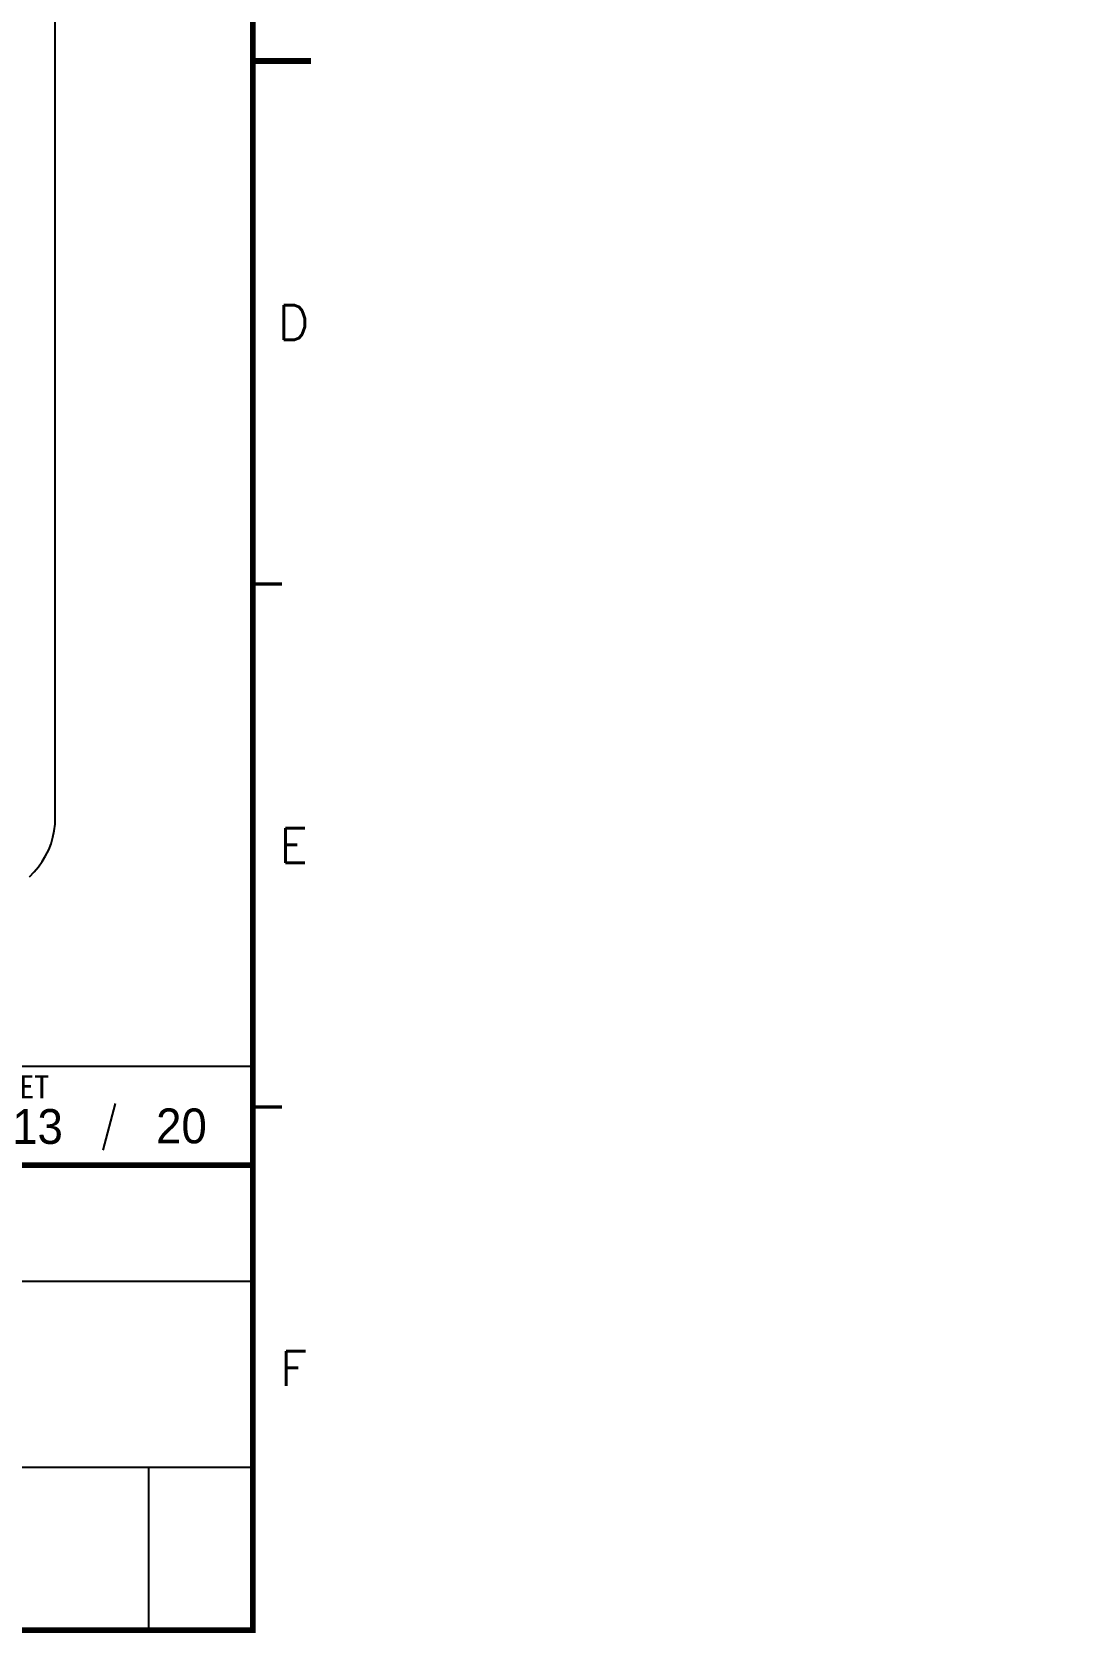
# Model space of a CAD drawing. Extents: x 295 to 953, y 10 to 290.
# Drawn here: x 863 to 952.6, y 14.8 to 152.5 of the extents above; entities that cross this region are included whole.
import ezdxf
from ezdxf.enums import TextEntityAlignment as Align

# ---------------------------------------------------------------- set-up
doc = ezdxf.new("R2010")
doc.units = 0
doc.header["$LTSCALE"] = 5
doc.header["$MEASUREMENT"] = 0
doc.layers.get('0').update_dxf_attribs({"linetype": 'CONTINUOUS', "lineweight": 25})
doc.layers.add('4', color=4, linetype='CONTINUOUS', lineweight=18)
doc.layers.add('6', color=6, linetype='CONTINUOUS', lineweight=13)
for name, color, linetype in [('GND', 7, 'CONTINUOUS'), ('SHEET', 3, 'CONTINUOUS'), ('문자', 4, 'CONTINUOUS'), ('테두리', 3, 'CONTINUOUS')]:
    doc.layers.add(name, color=color, linetype=linetype)
doc.styles.get("Standard").update_dxf_attribs({"font": 'simplex.shx'})
doc.styles.add('굴림', font='')
doc.styles.add('굴림체', font='')
doc.styles.get('굴림').set_extended_font_data('Gulim')
doc.styles.get('굴림체').set_extended_font_data('GulimChe')

# ---------------------------------------------------------------- blocks, each defined once
blk = doc.blocks.new('C')
at = {"layer": 'SHEET'}
for p, q in [((393.14, 60.3), (392.07, 56.28)), ((405, 45), (333, 45)), ((405, 29), (333, 29)), ((396, 29), (396, 15))]:
    blk.add_line(p, q, dxfattribs=at)
blk.add_lwpolyline([(380.19, 55), (405, 55), (405, 63.49), (380.19, 63.49)], close=True, dxfattribs=at)
at = {"layer": '테두리'}
blk.add_line((405, 285), (405, 15), dxfattribs=at)
for points, const_width in [([(15, 285), (15, 15), (405, 15), (405, 285), (15, 285)], 0.5), ([(410, 150), (405, 150)], 0.5), ([(407.5, 105), (405, 105)], 0.3), ([(407.5, 60), (405, 60)], 0.3), ([(15, 55), (405, 55)], 0.5)]:
    blk.add_lwpolyline(points, dxfattribs=dict(at, const_width=const_width))
at = {"layer": '문자'}
for s, p in [('D', (408.5, 127.5)), ('E', (408.5, 82.5)), ('F', (408.5, 37.5))]:
    blk.add_text(s, height=3, dxfattribs=at).set_placement(p, align=Align.MIDDLE)
at = {"layer": '문자', "style": '굴림체'}
blk.add_text('SHEET', height=2, dxfattribs=at).set_placement((384.24, 61.74), align=Align.MIDDLE_CENTER)

msp = doc.modelspace()

# ---------------------------------------------------------------- linework, layer by layer
at = {"layer": 'GND'}
for p, q in [((864.97, 84.9), (864.97, 255.09)), ((864.88, 83.76), (864.95, 84.33)), ((864.95, 84.33), (864.97, 84.9)), ((864.4, 82.12), (864.6, 82.66)), ((864.6, 82.66), (864.76, 83.21)), ((864.76, 83.21), (864.88, 83.76)), ((863.85, 81.13), (864.14, 81.61)), ((864.14, 81.61), (864.4, 82.12)), ((862.75, 79.82), (863.15, 80.23)), ((863.15, 80.23), (863.52, 80.66)), ((863.52, 80.66), (863.85, 81.13))]:
    msp.add_line(p, q, dxfattribs=at)

# ---------------------------------------------------------------- block references
msp.add_blockref('C', (476.98, 0))

# ---------------------------------------------------------------- texts
at = {"layer": '4', "style": '굴림'}
for s, p in [('13', (863.44, 58.33)), ('20', (875.83, 58.38))]:
    msp.add_text(s, height=3, dxfattribs=at).set_placement(p, align=Align.MIDDLE_CENTER)
at = {"layer": '6', "color": 4, "char_height": 3, "attachment_point": 4, "style": '굴림체'}
for insert, width in [((905.28, 137.42), 36.962), ((952.58, 106.26), 52.2944), ((952.58, 102.14), 52.2944)]:
    msp.add_mtext('{\\f굴림|b0|i0|c129;\\C7;', dxfattribs=dict(at, insert=insert, width=width))

doc.saveas('drawing.dxf')
